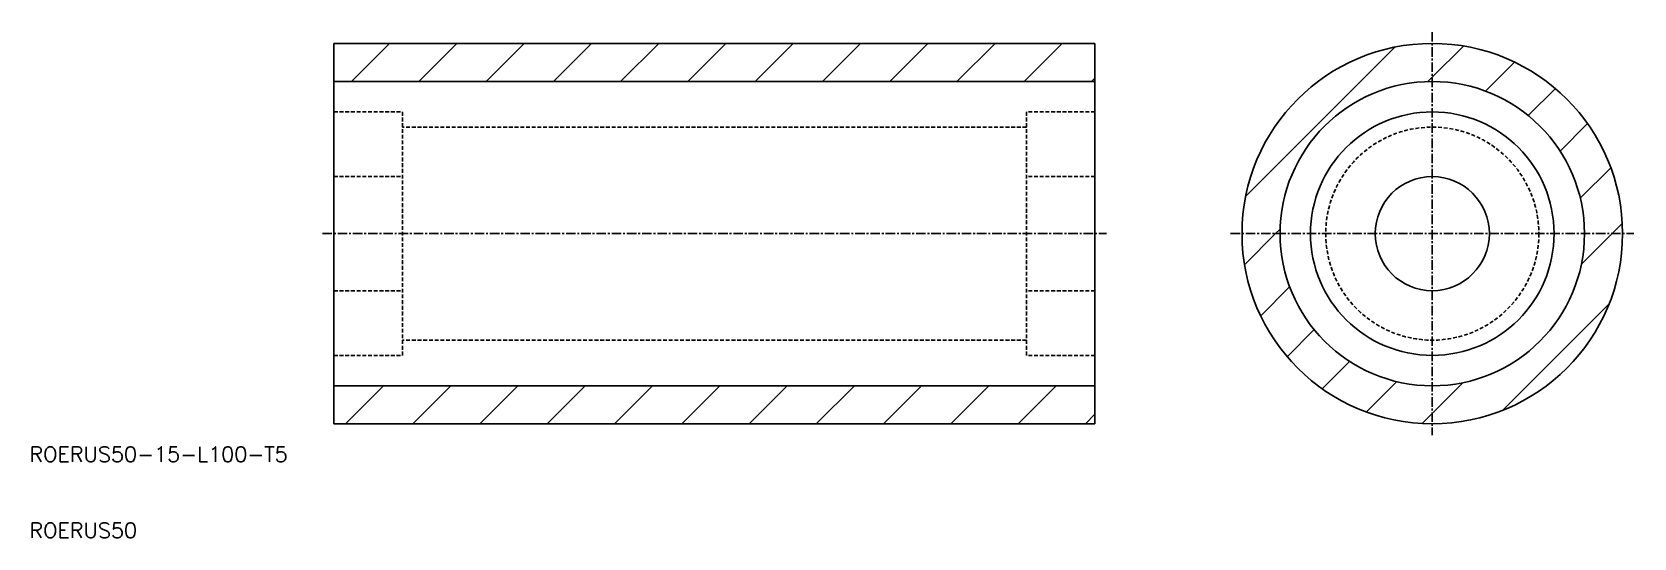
# Model space of a CAD drawing. Extents: x 10 to 221, y 10 to 76.
import ezdxf

# ---------------------------------------------------------------- set-up
doc = ezdxf.new("R2010")
doc.units = 0
doc.linetypes.add('CENTER', pattern=[2, 1.25, -0.25, 0.25, -0.25])
doc.linetypes.add('DASHED', pattern=[0.75, 0.5, -0.25])
doc.layers.get('0').update_dxf_attribs({"linetype": 'CONTINUOUS'})
doc.layers.add('CENTER', color=1, linetype='CENTER')
doc.styles.get("Standard").update_dxf_attribs({"font": 'txt.shx', "bigfont": 'extfont.shx'})

# ---------------------------------------------------------------- blocks, each defined once
blk = doc.blocks.new('*X3')
at = {"color": 0, "linetype": 'CONTINUOUS'}
for p, q in [((52.32, 70), (57.32, 75)), ((61.16, 70), (66.16, 75)), ((70, 70), (75, 75)), ((78.84, 70), (83.84, 75)), ((87.68, 70), (92.68, 75)), ((96.52, 70), (101.52, 75)), ((105.36, 70), (110.36, 75)), ((114.19, 70), (119.19, 75)), ((123.03, 70), (128.03, 75)), ((131.87, 70), (136.87, 75)), ((140.71, 70), (145.71, 75)), ((169.8, 54.9), (189.42, 74.52)), ((194.32, 70.57), (198.41, 74.66)), ((201.32, 68.74), (205.13, 72.54)), ((149.55, 70), (150, 70.45)), ((193.74, 69.99), (194.32, 70.57)), ((206.94, 65.52), (210.49, 69.07)), ((211.12, 60.86), (214.72, 64.46)), ((213.77, 54.67), (217.77, 58.67)), ((173.74, 50), (174.33, 50.58)), ((217.94, 50), (219.28, 51.34)), ((169.66, 45.91), (173.74, 50)), ((213.91, 45.97), (217.94, 50)), ((171.78, 39.19), (175.58, 43)), ((203.54, 26.76), (217.56, 40.78)), ((175.25, 33.83), (178.8, 37.38)), ((179.86, 29.6), (183.46, 33.2)), ((51.52, 25), (56.52, 30)), ((60.36, 25), (65.36, 30)), ((69.19, 25), (74.19, 30)), ((78.03, 25), (83.03, 30)), ((86.87, 25), (91.87, 30)), ((95.71, 25), (100.71, 30)), ((104.55, 25), (109.55, 30)), ((113.39, 25), (118.39, 30)), ((122.23, 25), (127.23, 30)), ((131.07, 25), (136.07, 30)), ((139.9, 25), (144.9, 30)), ((185.65, 26.55), (189.65, 30.55)), ((194.32, 26.38), (198.35, 30.41)), ((148.74, 25), (150, 26.26)), ((192.97, 25.04), (194.32, 26.38))]:
    blk.add_line(p, q, dxfattribs=at)

msp = doc.modelspace()

# ---------------------------------------------------------------- linework, layer by layer
at = {"color": 7, "linetype": 'CONTINUOUS'}
for p, q in [((50, 75), (150, 75)), ((50, 25), (50, 75)), ((150, 75), (150, 25)), ((50, 70), (150, 70)), ((50, 30), (150, 30)), ((50, 25), (150, 25))]:
    msp.add_line(p, q, dxfattribs=at)
at = {"color": 3, "linetype": 'DASHED'}
for p, q in [((50, 66), (59, 66)), ((59, 66), (59, 34)), ((150, 66), (141, 66)), ((141, 34), (141, 66)), ((141, 64), (59, 64)), ((50, 57.5), (59, 57.5)), ((150, 57.5), (141, 57.5)), ((50, 42.5), (59, 42.5)), ((150, 42.5), (141, 42.5)), ((141, 36), (59, 36)), ((50, 34), (59, 34)), ((150, 34), (141, 34))]:
    msp.add_line(p, q, dxfattribs=at)
at = {"color": 7, "linetype": 'CONTINUOUS'}
for radius in [25, 20, 16, 7.5]:
    msp.add_circle((194.32, 50), radius, dxfattribs=at)
at = {"color": 3, "linetype": 'DASHED'}
msp.add_circle((194.32, 50), 14, dxfattribs=at)
at = {"layer": 'CENTER', "color": 1, "linetype": 'CENTER'}
for p, q in [((194.32, 76.5), (194.32, 23.5)), ((48.5, 50), (151.5, 50)), ((167.82, 50), (220.82, 50))]:
    msp.add_line(p, q, dxfattribs=at)

# ---------------------------------------------------------------- block references
at = {"color": 3, "linetype": 'CONTINUOUS'}
msp.add_blockref('*X3', (0, 0), dxfattribs=at)

# ---------------------------------------------------------------- texts
at = {"color": 7, "linetype": 'CONTINUOUS'}
for s, p in [('ROERUS50-15-L100-T5', (10, 20)), ('ROERUS50', (10, 10))]:
    msp.add_text(s, height=2, dxfattribs=at).set_placement(p)

doc.saveas('drawing.dxf')
